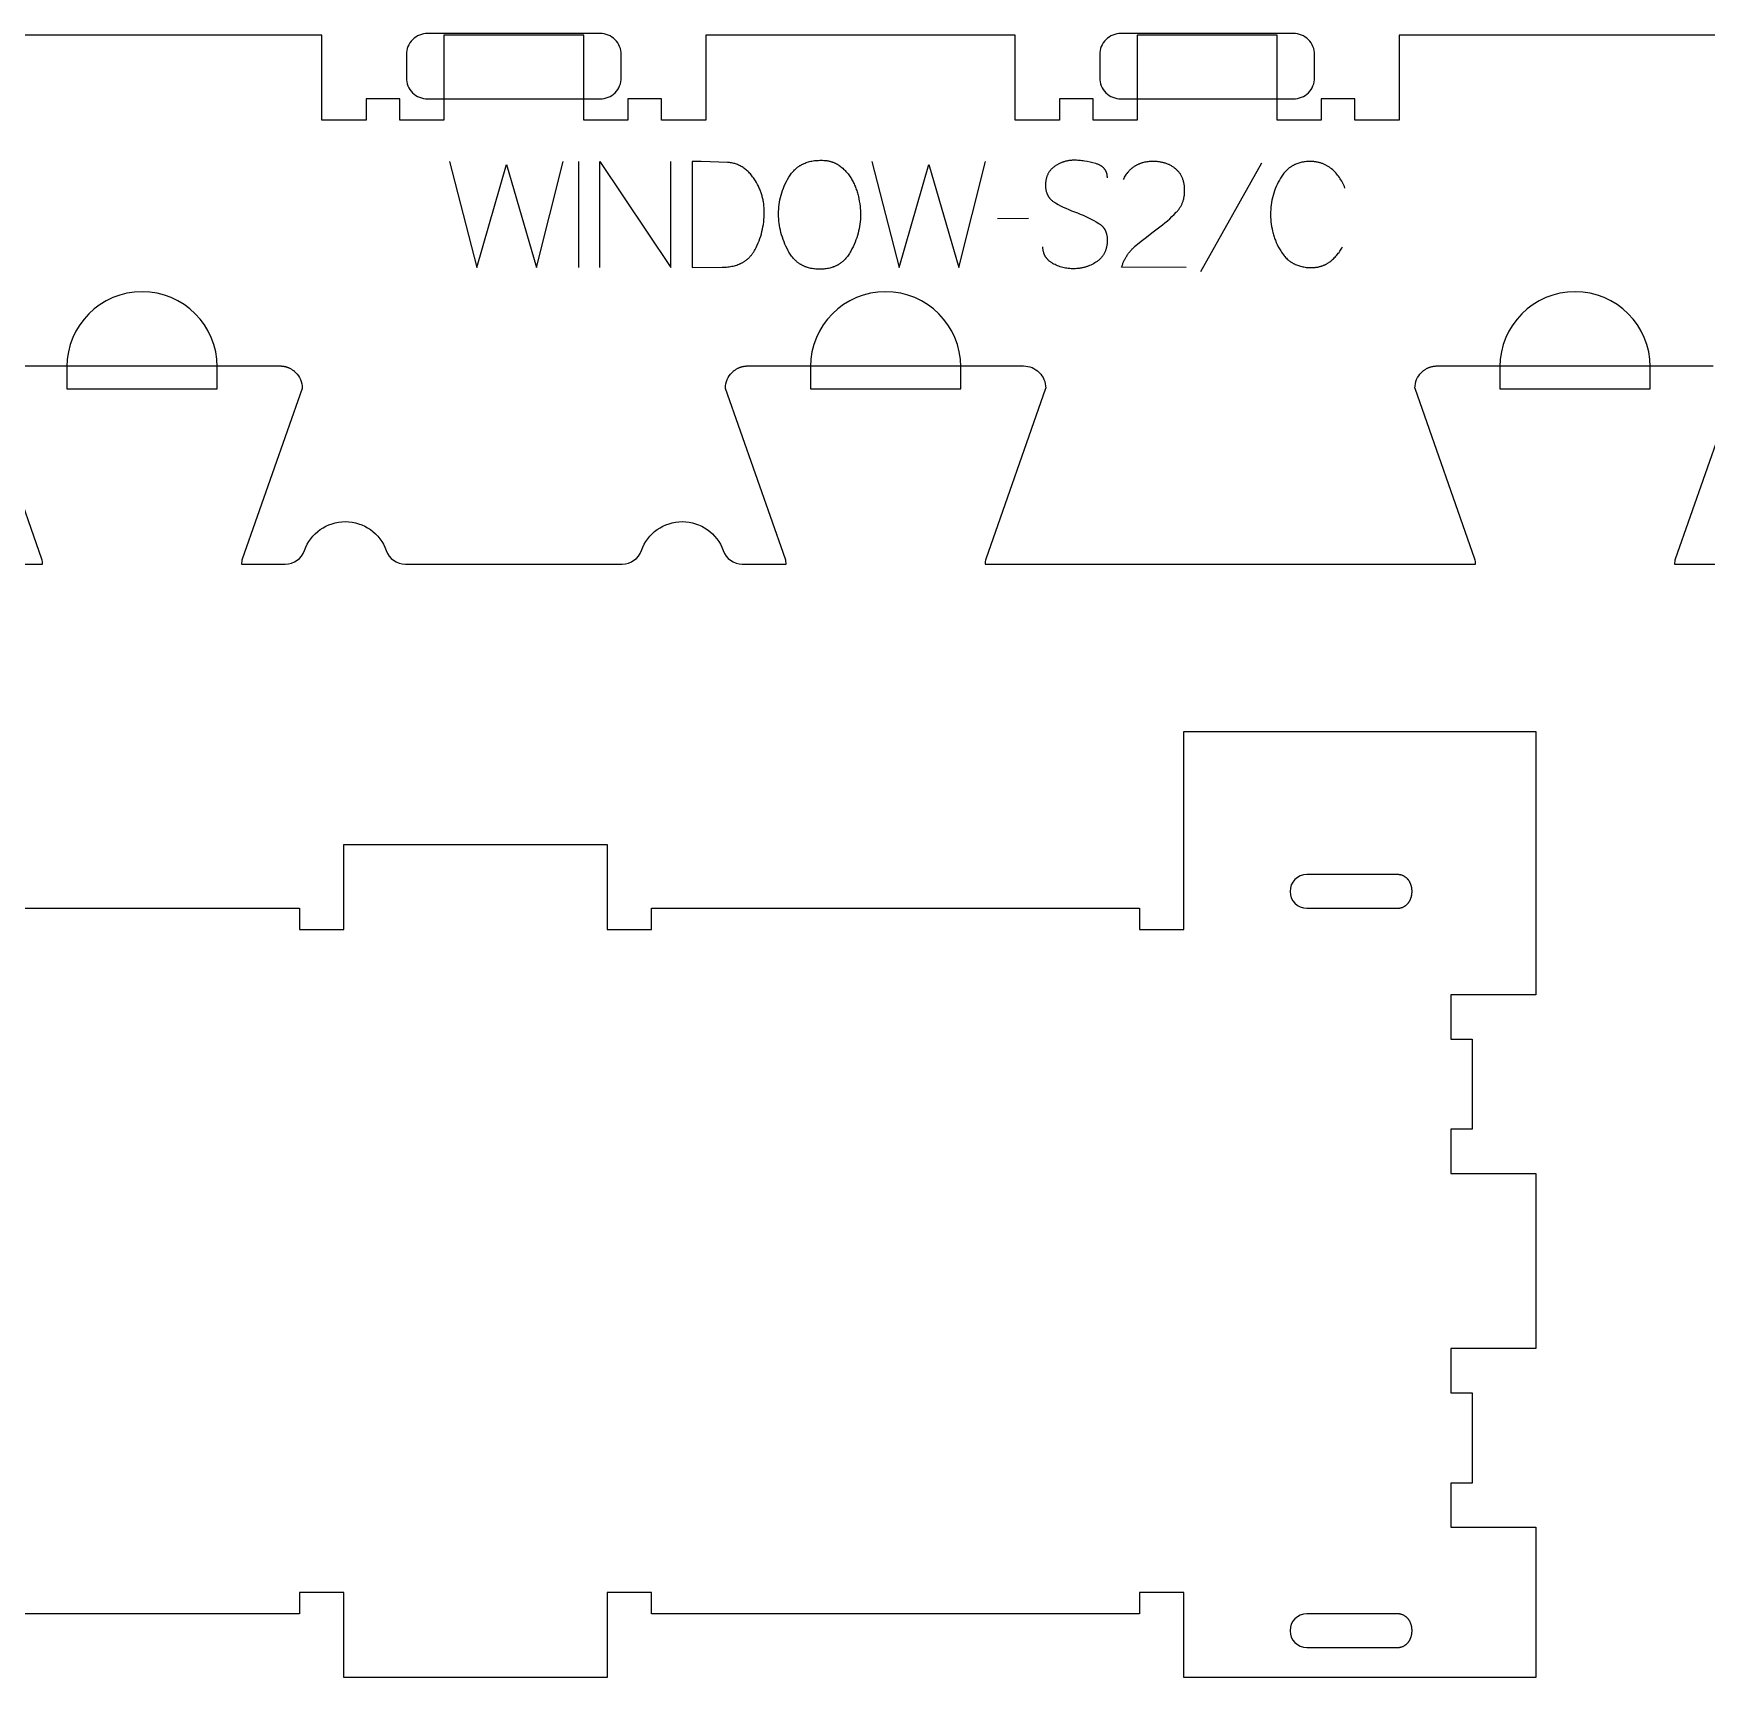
# Model space of a CAD drawing. Extents: x 0 to 4485, y 0 to 8771.
# Drawn here: x 2062.9 to 2535.9, y 4145.2 to 4610 of the extents above; entities that cross this region are included whole.
import ezdxf

# ---------------------------------------------------------------- set-up
doc = ezdxf.new("R2010")
doc.units = 0
for name, color, linetype in [('1_ANYTOOL_1MMDEEP_LABELS_S', 2, 'CONTINUOUS'), ('3_ANYTOOL_CUTTHROUGH_INSID', 4, 'CONTINUOUS'), ('4_ANYTOOL_CUTTHROUGH_OUTSI', 5, 'CONTINUOUS'), ('5_ANYTOOL_HALF_MILL_9MM_IN', 3, 'CONTINUOUS')]:
    doc.layers.add(name, color=color, linetype=linetype)

msp = doc.modelspace()

# ---------------------------------------------------------------- linework, layer by layer
at = {"layer": '1_ANYTOOL_1MMDEEP_LABELS_S', "color": 2}
for points in [[(2180.51, 4573.77), (2188.23, 4543.77), (2196.67, 4572.87), (2205.16, 4543.77), (2212.66, 4573.77)], [(2217.03, 4573.77), (2217.03, 4543.77)], [(2223.03, 4543.77), (2223.03, 4573.77), (2243.08, 4543.77), (2243.08, 4573.77)], [(2299.91, 4573.77), (2307.63, 4543.77), (2316.07, 4572.87), (2324.56, 4543.77), (2332.06, 4573.77)], [(2366.51, 4569.18), (2366.51, 4569.37), (2366.51, 4569.47), (2366.5, 4569.56), (2366.49, 4569.65), (2366.48, 4569.74), (2366.47, 4569.83), (2366.46, 4569.91), (2366.45, 4570), (2366.43, 4570.08), (2366.42, 4570.17), (2366.4, 4570.25), (2366.38, 4570.33), (2366.36, 4570.42), (2366.33, 4570.5), (2366.31, 4570.57), (2366.28, 4570.65), (2366.25, 4570.73), (2366.22, 4570.81), (2366.19, 4570.88), (2366.16, 4570.96), (2366.13, 4571.03), (2366.09, 4571.1), (2366.05, 4571.17), (2366.01, 4571.24), (2365.97, 4571.31), (2365.93, 4571.38), (2365.88, 4571.45), (2365.84, 4571.51), (2365.79, 4571.58), (2365.74, 4571.64), (2365.69, 4571.7), (2365.64, 4571.76), (2365.59, 4571.83), (2365.53, 4571.88), (2365.48, 4571.94), (2365.42, 4572), (2365.36, 4572.06), (2365.3, 4572.11), (2365.23, 4572.17), (2365.17, 4572.22), (2365.1, 4572.27), (2365.03, 4572.33), (2364.96, 4572.38), (2364.89, 4572.43), (2364.82, 4572.47), (2364.74, 4572.52), (2364.67, 4572.57), (2364.59, 4572.61), (2364.51, 4572.66), (2364.43, 4572.7), (2364.35, 4572.74), (2364.18, 4572.82), (2364, 4572.9), (2363.82, 4572.98), (2363.63, 4573.04), (2363.44, 4573.11), (2363.23, 4573.17), (2362.42, 4573.39), (2361.62, 4573.58), (2360.84, 4573.74), (2360.07, 4573.88), (2359.69, 4573.93), (2359.31, 4573.98), (2358.94, 4574.02), (2358.57, 4574.05), (2358.2, 4574.08), (2357.84, 4574.1), (2357.48, 4574.11), (2357.13, 4574.11), (2356.93, 4574.11), (2356.74, 4574.11), (2356.55, 4574.1), (2356.35, 4574.08), (2356.16, 4574.07), (2355.98, 4574.05), (2355.79, 4574.03), (2355.6, 4574), (2355.42, 4573.97), (2355.23, 4573.94), (2355.05, 4573.9), (2354.87, 4573.86), (2354.69, 4573.81), (2354.51, 4573.76), (2354.33, 4573.71), (2354.16, 4573.66), (2353.98, 4573.6), (2353.81, 4573.54), (2353.64, 4573.47), (2353.47, 4573.4), (2353.3, 4573.33), (2353.13, 4573.25), (2352.96, 4573.17), (2352.8, 4573.09), (2352.63, 4573), (2352.47, 4572.91), (2352.3, 4572.82), (2352.14, 4572.72), (2351.98, 4572.62), (2351.83, 4572.51), (2351.67, 4572.4), (2351.51, 4572.29), (2351.36, 4572.18), (2351.21, 4572.06), (2351.07, 4571.94), (2350.93, 4571.81), (2350.8, 4571.68), (2350.67, 4571.55), (2350.54, 4571.42), (2350.42, 4571.28), (2350.31, 4571.14), (2350.2, 4571), (2350.1, 4570.85), (2350, 4570.71), (2349.9, 4570.55), (2349.81, 4570.4), (2349.73, 4570.24), (2349.65, 4570.08), (2349.57, 4569.92), (2349.5, 4569.75), (2349.44, 4569.58), (2349.38, 4569.4), (2349.32, 4569.23), (2349.27, 4569.05), (2349.22, 4568.87), (2349.18, 4568.68), (2349.15, 4568.49), (2349.11, 4568.3), (2349.09, 4568.1), (2349.07, 4567.91), (2349.05, 4567.71), (2349.04, 4567.5), (2349.03, 4567.29), (2349.03, 4567.08), (2349.03, 4566.87), (2349.04, 4566.66), (2349.05, 4566.45), (2349.07, 4566.25), (2349.1, 4566.05), (2349.13, 4565.85), (2349.16, 4565.66), (2349.2, 4565.47), (2349.25, 4565.28), (2349.3, 4565.1), (2349.36, 4564.92), (2349.42, 4564.75), (2349.46, 4564.66), (2349.49, 4564.58), (2349.53, 4564.49), (2349.57, 4564.41), (2349.61, 4564.33), (2349.65, 4564.24), (2349.69, 4564.16), (2349.73, 4564.08), (2349.78, 4564.01), (2349.83, 4563.93), (2349.87, 4563.85), (2349.92, 4563.78), (2349.97, 4563.7), (2350.02, 4563.63), (2350.08, 4563.55), (2350.13, 4563.48), (2350.19, 4563.41), (2350.24, 4563.34), (2350.3, 4563.27), (2350.36, 4563.2), (2350.43, 4563.14), (2350.49, 4563.07), (2350.55, 4563), (2350.62, 4562.94), (2350.75, 4562.81), (2350.89, 4562.69), (2351.04, 4562.57), (2351.19, 4562.45), (2351.35, 4562.34), (2351.51, 4562.23), (2351.68, 4562.13), (2351.86, 4562.03), (2352.57, 4561.64), (2353.3, 4561.26), (2354.05, 4560.89), (2354.81, 4560.53), (2355.59, 4560.19), (2356.39, 4559.85), (2357.2, 4559.53), (2358.03, 4559.22), (2358.85, 4558.91), (2359.66, 4558.58), (2360.44, 4558.24), (2361.21, 4557.88), (2361.95, 4557.5), (2362.68, 4557.11), (2363.38, 4556.71), (2364.07, 4556.28), (2364.24, 4556.18), (2364.4, 4556.06), (2364.55, 4555.95), (2364.62, 4555.89), (2364.7, 4555.82), (2364.77, 4555.76), (2364.84, 4555.7), (2364.91, 4555.64), (2364.98, 4555.57), (2365.04, 4555.51), (2365.11, 4555.44), (2365.17, 4555.37), (2365.23, 4555.3), (2365.29, 4555.23), (2365.35, 4555.16), (2365.41, 4555.09), (2365.46, 4555.02), (2365.52, 4554.94), (2365.57, 4554.87), (2365.62, 4554.79), (2365.67, 4554.72), (2365.72, 4554.64), (2365.77, 4554.56), (2365.81, 4554.48), (2365.86, 4554.4), (2365.9, 4554.32), (2365.94, 4554.23), (2365.98, 4554.15), (2366.02, 4554.07), (2366.06, 4553.98), (2366.09, 4553.89), (2366.13, 4553.81), (2366.16, 4553.72), (2366.19, 4553.63), (2366.22, 4553.54), (2366.25, 4553.45), (2366.27, 4553.35), (2366.32, 4553.17), (2366.36, 4552.98), (2366.4, 4552.78), (2366.43, 4552.58), (2366.46, 4552.38), (2366.48, 4552.17), (2366.49, 4551.96), (2366.5, 4551.74), (2366.5, 4551.52), (2366.5, 4551.3), (2366.49, 4551.07), (2366.47, 4550.84), (2366.45, 4550.61), (2366.42, 4550.38), (2366.39, 4550.16), (2366.35, 4549.94), (2366.31, 4549.72), (2366.27, 4549.51), (2366.22, 4549.3), (2366.16, 4549.1), (2366.1, 4548.9), (2366.03, 4548.7), (2365.96, 4548.5), (2365.88, 4548.31), (2365.8, 4548.13), (2365.71, 4547.94), (2365.62, 4547.77), (2365.53, 4547.59), (2365.43, 4547.42), (2365.32, 4547.25), (2365.21, 4547.09), (2365.09, 4546.93), (2364.97, 4546.77), (2364.84, 4546.62), (2364.71, 4546.47), (2364.57, 4546.32), (2364.43, 4546.18), (2364.28, 4546.04), (2364.13, 4545.91), (2363.98, 4545.78), (2363.81, 4545.65), (2363.65, 4545.53), (2363.48, 4545.41), (2363.3, 4545.29), (2362.94, 4545.07), (2362.57, 4544.86), (2362.21, 4544.67), (2361.83, 4544.49), (2361.46, 4544.33), (2361.08, 4544.18), (2360.89, 4544.11), (2360.7, 4544.04), (2360.51, 4543.98), (2360.31, 4543.92), (2360.12, 4543.86), (2359.93, 4543.81), (2359.73, 4543.76), (2359.53, 4543.71), (2359.34, 4543.67), (2359.14, 4543.63), (2358.94, 4543.59), (2358.74, 4543.56), (2358.54, 4543.53), (2358.34, 4543.51), (2357.93, 4543.47), (2357.52, 4543.44), (2357.11, 4543.43), (2356.69, 4543.43), (2356.28, 4543.44), (2355.88, 4543.47), (2355.48, 4543.51), (2355.09, 4543.56), (2354.7, 4543.62), (2354.31, 4543.7), (2353.93, 4543.79), (2353.55, 4543.89), (2353.18, 4544.01), (2352.81, 4544.14), (2352.45, 4544.28), (2352.09, 4544.43), (2351.74, 4544.6), (2351.39, 4544.78), (2351.04, 4544.97), (2350.87, 4545.07), (2350.71, 4545.17), (2350.55, 4545.28), (2350.4, 4545.39), (2350.25, 4545.5), (2350.11, 4545.62), (2349.97, 4545.74), (2349.84, 4545.86), (2349.72, 4545.98), (2349.59, 4546.11), (2349.48, 4546.24), (2349.37, 4546.37), (2349.32, 4546.44), (2349.27, 4546.51), (2349.21, 4546.58), (2349.17, 4546.65), (2349.12, 4546.72), (2349.07, 4546.79), (2349.03, 4546.86), (2348.98, 4546.93), (2348.94, 4547), (2348.9, 4547.08), (2348.86, 4547.15), (2348.82, 4547.23), (2348.79, 4547.31), (2348.75, 4547.38), (2348.72, 4547.46), (2348.68, 4547.54), (2348.65, 4547.62), (2348.62, 4547.7), (2348.59, 4547.78), (2348.57, 4547.86), (2348.52, 4548.02), (2348.47, 4548.19), (2348.43, 4548.36), (2348.39, 4548.54), (2348.37, 4548.71), (2348.34, 4548.89), (2348.32, 4549.08), (2348.31, 4549.26), (2348.3, 4549.45), (2348.3, 4549.64)], [(2388.84, 4543.81), (2370.54, 4543.86), (2370.69, 4544.31), (2370.77, 4544.54), (2370.85, 4544.76), (2370.93, 4544.98), (2371.02, 4545.2), (2371.12, 4545.41), (2371.21, 4545.62), (2371.31, 4545.83), (2371.42, 4546.04), (2371.52, 4546.25), (2371.63, 4546.45), (2371.75, 4546.65), (2371.86, 4546.85), (2371.99, 4547.04), (2372.11, 4547.24), (2372.24, 4547.43), (2372.37, 4547.62), (2372.51, 4547.8), (2372.65, 4547.99), (2372.79, 4548.17), (2372.93, 4548.35), (2373.08, 4548.52), (2373.24, 4548.7), (2373.39, 4548.87), (2373.55, 4549.04), (2373.72, 4549.21), (2373.89, 4549.37), (2374.06, 4549.53), (2374.23, 4549.69), (2374.59, 4550.01), (2376.07, 4551.22), (2377.56, 4552.41), (2379.07, 4553.57), (2380.59, 4554.7), (2381.35, 4555.26), (2382.08, 4555.83), (2382.79, 4556.41), (2383.48, 4556.99), (2384.15, 4557.59), (2384.79, 4558.19), (2385.41, 4558.8), (2386.01, 4559.41), (2386.16, 4559.57), (2386.3, 4559.73), (2386.43, 4559.89), (2386.56, 4560.05), (2386.69, 4560.22), (2386.81, 4560.39), (2386.93, 4560.56), (2387.04, 4560.73), (2387.15, 4560.9), (2387.26, 4561.08), (2387.35, 4561.26), (2387.45, 4561.44), (2387.54, 4561.62), (2387.62, 4561.81), (2387.7, 4562), (2387.78, 4562.19), (2387.85, 4562.38), (2387.92, 4562.58), (2387.98, 4562.77), (2388.04, 4562.97), (2388.09, 4563.17), (2388.14, 4563.38), (2388.18, 4563.58), (2388.22, 4563.79), (2388.26, 4564), (2388.29, 4564.22), (2388.31, 4564.43), (2388.33, 4564.65), (2388.35, 4564.87), (2388.36, 4565.09), (2388.37, 4565.32), (2388.37, 4565.54), (2388.37, 4565.79), (2388.36, 4566.04), (2388.35, 4566.28), (2388.33, 4566.52), (2388.31, 4566.75), (2388.28, 4566.98), (2388.25, 4567.21), (2388.21, 4567.44), (2388.17, 4567.66), (2388.12, 4567.87), (2388.07, 4568.08), (2388.01, 4568.29), (2387.95, 4568.5), (2387.89, 4568.7), (2387.81, 4568.89), (2387.74, 4569.09), (2387.66, 4569.28), (2387.57, 4569.46), (2387.48, 4569.65), (2387.38, 4569.82), (2387.28, 4570), (2387.17, 4570.17), (2387.06, 4570.34), (2386.95, 4570.5), (2386.83, 4570.66), (2386.7, 4570.82), (2386.57, 4570.97), (2386.43, 4571.12), (2386.29, 4571.26), (2386.15, 4571.4), (2386, 4571.54), (2385.84, 4571.67), (2385.68, 4571.8), (2385.52, 4571.92), (2385.36, 4572.05), (2385.19, 4572.16), (2385.02, 4572.28), (2384.85, 4572.38), (2384.67, 4572.49), (2384.49, 4572.59), (2384.31, 4572.69), (2384.13, 4572.78), (2383.95, 4572.87), (2383.76, 4572.95), (2383.57, 4573.03), (2383.37, 4573.11), (2383.18, 4573.18), (2382.98, 4573.25), (2382.78, 4573.31), (2382.58, 4573.37), (2382.37, 4573.42), (2382.16, 4573.48), (2381.95, 4573.52), (2381.74, 4573.57), (2381.52, 4573.6), (2381.3, 4573.64), (2381.08, 4573.67), (2380.86, 4573.7), (2380.63, 4573.72), (2380.4, 4573.74), (2380.17, 4573.75), (2379.93, 4573.76), (2379.46, 4573.77), (2379.09, 4573.77), (2378.73, 4573.75), (2378.38, 4573.73), (2378.03, 4573.69), (2377.69, 4573.65), (2377.36, 4573.59), (2377.03, 4573.53), (2376.71, 4573.45), (2376.39, 4573.37), (2376.24, 4573.32), (2376.09, 4573.27), (2375.93, 4573.22), (2375.78, 4573.17), (2375.64, 4573.11), (2375.49, 4573.05), (2375.34, 4572.99), (2375.2, 4572.93), (2375.06, 4572.86), (2374.92, 4572.79), (2374.78, 4572.72), (2374.65, 4572.65), (2374.51, 4572.57), (2374.38, 4572.5), (2374.25, 4572.41), (2374.11, 4572.33), (2373.99, 4572.25), (2373.86, 4572.16), (2373.73, 4572.07), (2373.61, 4571.97), (2373.49, 4571.88), (2373.37, 4571.78), (2373.25, 4571.68), (2373.13, 4571.57), (2373.02, 4571.47), (2372.9, 4571.36), (2372.79, 4571.25), (2372.68, 4571.14), (2372.57, 4571.02), (2372.46, 4570.9), (2372.36, 4570.78), (2372.25, 4570.66), (2372.05, 4570.4), (2371.85, 4570.14), (2371.66, 4569.87), (2371.48, 4569.58), (2371.3, 4569.29), (2371.13, 4568.98), (2370.97, 4568.67)], [(2433.67, 4566.27), (2433.51, 4566.67), (2433.34, 4567.07), (2433.16, 4567.45), (2432.97, 4567.83), (2432.77, 4568.2), (2432.56, 4568.55), (2432.34, 4568.9), (2432.11, 4569.24), (2431.87, 4569.58), (2431.62, 4569.9), (2431.36, 4570.21), (2431.09, 4570.52), (2430.82, 4570.81), (2430.53, 4571.1), (2430.23, 4571.38), (2429.92, 4571.65), (2429.76, 4571.78), (2429.6, 4571.91), (2429.44, 4572.03), (2429.28, 4572.15), (2429.11, 4572.26), (2428.94, 4572.37), (2428.77, 4572.48), (2428.6, 4572.58), (2428.42, 4572.67), (2428.25, 4572.77), (2428.07, 4572.86), (2427.89, 4572.94), (2427.7, 4573.02), (2427.52, 4573.1), (2427.33, 4573.17), (2427.14, 4573.24), (2426.95, 4573.3), (2426.75, 4573.36), (2426.56, 4573.42), (2426.36, 4573.47), (2426.16, 4573.52), (2425.96, 4573.56), (2425.75, 4573.6), (2425.54, 4573.64), (2425.34, 4573.67), (2425.12, 4573.7), (2424.91, 4573.72), (2424.7, 4573.74), (2424.48, 4573.75), (2424.26, 4573.76), (2424.04, 4573.77), (2423.81, 4573.77), (2423.47, 4573.77), (2423.13, 4573.75), (2422.8, 4573.73), (2422.47, 4573.7), (2422.15, 4573.66), (2421.83, 4573.61), (2421.52, 4573.55), (2421.22, 4573.48), (2420.92, 4573.4), (2420.62, 4573.31), (2420.33, 4573.22), (2420.05, 4573.11), (2419.77, 4573), (2419.63, 4572.94), (2419.5, 4572.87), (2419.36, 4572.81), (2419.23, 4572.74), (2419.1, 4572.67), (2418.96, 4572.6), (2418.83, 4572.52), (2418.71, 4572.45), (2418.58, 4572.37), (2418.45, 4572.29), (2418.33, 4572.2), (2418.21, 4572.12), (2418.09, 4572.03), (2417.96, 4571.94), (2417.73, 4571.75), (2417.5, 4571.55), (2417.27, 4571.35), (2417.05, 4571.13), (2416.84, 4570.91), (2416.63, 4570.67), (2416.42, 4570.43), (2416.22, 4570.18), (2416.03, 4569.92), (2415.84, 4569.65), (2415.65, 4569.37), (2415.48, 4569.08), (2415.14, 4568.49), (2414.82, 4567.89), (2414.52, 4567.29), (2414.25, 4566.67), (2414, 4566.05), (2413.77, 4565.43), (2413.56, 4564.79), (2413.37, 4564.15), (2413.21, 4563.51), (2413.06, 4562.85), (2412.94, 4562.19), (2412.85, 4561.52), (2412.77, 4560.84), (2412.71, 4560.16), (2412.68, 4559.47), (2412.67, 4558.77), (2412.68, 4558.07), (2412.71, 4557.38), (2412.77, 4556.7), (2412.85, 4556.02), (2412.95, 4555.35), (2413.07, 4554.69), (2413.22, 4554.03), (2413.3, 4553.71), (2413.38, 4553.39), (2413.47, 4553.07), (2413.57, 4552.75), (2413.67, 4552.43), (2413.78, 4552.11), (2413.9, 4551.8), (2414.02, 4551.49), (2414.27, 4550.87), (2414.55, 4550.26), (2414.85, 4549.65), (2415.17, 4549.05), (2415.52, 4548.46), (2415.7, 4548.17), (2415.89, 4547.89), (2416.08, 4547.62), (2416.28, 4547.36), (2416.48, 4547.11), (2416.69, 4546.87), (2416.91, 4546.63), (2417.13, 4546.41), (2417.35, 4546.19), (2417.59, 4545.99), (2417.83, 4545.79), (2417.95, 4545.7), (2418.07, 4545.6), (2418.19, 4545.51), (2418.32, 4545.42), (2418.45, 4545.34), (2418.58, 4545.26), (2418.71, 4545.17), (2418.84, 4545.09), (2418.97, 4545.02), (2419.1, 4544.94), (2419.24, 4544.87), (2419.38, 4544.8), (2419.65, 4544.67), (2419.94, 4544.54), (2420.23, 4544.43), (2420.52, 4544.32), (2420.83, 4544.23), (2421.13, 4544.14), (2421.45, 4544.06), (2421.76, 4543.99), (2422.09, 4543.94), (2422.42, 4543.88), (2422.75, 4543.84), (2423.1, 4543.81), (2423.44, 4543.79), (2423.8, 4543.77), (2424.16, 4543.77), (2424.54, 4543.78), (2424.91, 4543.8), (2425.1, 4543.81), (2425.28, 4543.83), (2425.46, 4543.85), (2425.64, 4543.87), (2425.82, 4543.9), (2425.99, 4543.93), (2426.17, 4543.96), (2426.34, 4544), (2426.51, 4544.04), (2426.67, 4544.08), (2426.84, 4544.13), (2427.01, 4544.18), (2427.17, 4544.23), (2427.33, 4544.29), (2427.49, 4544.34), (2427.64, 4544.41), (2427.8, 4544.47), (2427.95, 4544.54), (2428.1, 4544.61), (2428.25, 4544.69), (2428.4, 4544.76), (2428.55, 4544.85), (2428.69, 4544.93), (2428.83, 4545.02), (2428.97, 4545.11), (2429.11, 4545.2), (2429.25, 4545.3), (2429.38, 4545.4), (2429.65, 4545.61), (2429.91, 4545.82), (2430.16, 4546.04), (2430.41, 4546.27), (2430.66, 4546.51), (2430.89, 4546.75), (2431.13, 4547), (2431.36, 4547.26), (2431.58, 4547.53), (2431.79, 4547.8), (2432.01, 4548.08), (2432.21, 4548.37), (2432.41, 4548.67), (2432.61, 4548.97), (2432.8, 4549.28), (2432.98, 4549.6)], [(2410.06, 4573.3), (2392.87, 4542.53)], [(2344.27, 4557.66), (2335.48, 4557.57)]]:
    msp.add_lwpolyline(points, dxfattribs=at)
for points in [[(2249.13, 4573.77), (2249.13, 4543.77), (2257.66, 4543.86), (2258.07, 4543.87), (2258.47, 4543.89), (2258.87, 4543.91), (2259.25, 4543.95), (2259.63, 4544), (2260, 4544.06), (2260.37, 4544.13), (2260.72, 4544.2), (2261.07, 4544.29), (2261.41, 4544.38), (2261.75, 4544.49), (2262.07, 4544.6), (2262.39, 4544.73), (2262.54, 4544.79), (2262.7, 4544.86), (2262.85, 4544.93), (2263, 4545), (2263.15, 4545.08), (2263.29, 4545.15), (2263.43, 4545.23), (2263.58, 4545.31), (2263.72, 4545.4), (2263.85, 4545.48), (2263.99, 4545.57), (2264.12, 4545.67), (2264.26, 4545.76), (2264.39, 4545.85), (2264.51, 4545.95), (2264.64, 4546.05), (2264.76, 4546.16), (2264.89, 4546.26), (2265.01, 4546.37), (2265.12, 4546.48), (2265.24, 4546.59), (2265.35, 4546.71), (2265.47, 4546.83), (2265.58, 4546.95), (2265.68, 4547.07), (2265.79, 4547.19), (2265.89, 4547.32), (2266, 4547.45), (2266.1, 4547.58), (2266.2, 4547.71), (2266.29, 4547.85), (2266.39, 4547.99), (2266.57, 4548.27), (2266.75, 4548.57), (2266.91, 4548.87), (2267.23, 4549.49), (2267.53, 4550.11), (2267.8, 4550.74), (2268.06, 4551.38), (2268.29, 4552.02), (2268.51, 4552.67), (2268.7, 4553.32), (2268.87, 4553.98), (2269.03, 4554.65), (2269.16, 4555.32), (2269.27, 4555.99), (2269.36, 4556.67), (2269.43, 4557.36), (2269.49, 4558.05), (2269.52, 4558.75), (2269.53, 4559.46), (2269.52, 4560.05), (2269.49, 4560.64), (2269.44, 4561.23), (2269.37, 4561.81), (2269.28, 4562.38), (2269.23, 4562.66), (2269.18, 4562.95), (2269.12, 4563.23), (2269.05, 4563.51), (2268.98, 4563.79), (2268.91, 4564.06), (2268.83, 4564.34), (2268.74, 4564.61), (2268.65, 4564.88), (2268.56, 4565.15), (2268.46, 4565.42), (2268.35, 4565.69), (2268.24, 4565.96), (2268.13, 4566.22), (2267.89, 4566.75), (2267.62, 4567.27), (2267.34, 4567.78), (2267.04, 4568.28), (2266.85, 4568.59), (2266.65, 4568.89), (2266.45, 4569.18), (2266.24, 4569.45), (2266.03, 4569.72), (2265.82, 4569.98), (2265.61, 4570.23), (2265.39, 4570.47), (2265.17, 4570.71), (2264.94, 4570.93), (2264.71, 4571.14), (2264.48, 4571.35), (2264.25, 4571.54), (2264.01, 4571.73), (2263.77, 4571.9), (2263.52, 4572.07), (2263.27, 4572.23), (2263.02, 4572.38), (2262.76, 4572.52), (2262.51, 4572.65), (2262.24, 4572.77), (2261.98, 4572.88), (2261.71, 4572.98), (2261.44, 4573.08), (2261.16, 4573.16), (2260.88, 4573.24), (2260.6, 4573.3), (2260.31, 4573.36), (2260.02, 4573.41), (2259.73, 4573.44), (2259.43, 4573.47), (2259.13, 4573.49), (2256.7, 4573.6), (2254.22, 4573.68), (2251.7, 4573.74)], [(2285.6, 4574.11), (2285.97, 4574.11), (2286.33, 4574.09), (2286.69, 4574.06), (2287.04, 4574.02), (2287.21, 4574), (2287.39, 4573.97), (2287.55, 4573.94), (2287.72, 4573.91), (2287.89, 4573.87), (2288.05, 4573.83), (2288.21, 4573.79), (2288.37, 4573.74), (2288.53, 4573.7), (2288.69, 4573.65), (2288.84, 4573.59), (2289, 4573.54), (2289.15, 4573.48), (2289.3, 4573.41), (2289.45, 4573.35), (2289.59, 4573.28), (2289.74, 4573.21), (2289.88, 4573.14), (2290.02, 4573.06), (2290.16, 4572.98), (2290.3, 4572.9), (2290.43, 4572.81), (2290.57, 4572.73), (2290.7, 4572.63), (2290.96, 4572.45), (2291.21, 4572.25), (2291.46, 4572.05), (2291.7, 4571.85), (2291.94, 4571.63), (2292.17, 4571.41), (2292.39, 4571.19), (2292.61, 4570.96), (2292.82, 4570.72), (2293.03, 4570.48), (2293.23, 4570.23), (2293.43, 4569.97), (2293.62, 4569.71), (2293.8, 4569.44), (2293.98, 4569.17), (2294.15, 4568.88), (2294.31, 4568.6), (2294.47, 4568.31), (2294.63, 4568.02), (2294.78, 4567.72), (2294.92, 4567.42), (2295.06, 4567.11), (2295.19, 4566.81), (2295.32, 4566.5), (2295.44, 4566.18), (2295.55, 4565.86), (2295.66, 4565.54), (2295.76, 4565.21), (2295.86, 4564.88), (2295.95, 4564.55), (2296.04, 4564.21), (2296.12, 4563.87), (2296.27, 4563.19), (2296.39, 4562.51), (2296.5, 4561.84), (2296.59, 4561.18), (2296.65, 4560.53), (2296.7, 4559.88), (2296.73, 4559.23), (2296.74, 4558.6), (2296.73, 4557.96), (2296.7, 4557.32), (2296.64, 4556.69), (2296.57, 4556.05), (2296.47, 4555.41), (2296.35, 4554.77), (2296.21, 4554.14), (2296.05, 4553.5), (2295.87, 4552.86), (2295.66, 4552.22), (2295.43, 4551.59), (2295.19, 4550.95), (2294.92, 4550.31), (2294.62, 4549.67), (2294.31, 4549.04), (2293.98, 4548.4), (2293.8, 4548.09), (2293.62, 4547.78), (2293.43, 4547.49), (2293.24, 4547.2), (2293.03, 4546.93), (2292.83, 4546.67), (2292.61, 4546.41), (2292.4, 4546.17), (2292.28, 4546.05), (2292.17, 4545.93), (2292.05, 4545.82), (2291.94, 4545.71), (2291.82, 4545.6), (2291.7, 4545.5), (2291.58, 4545.39), (2291.45, 4545.29), (2291.33, 4545.19), (2291.2, 4545.1), (2291.08, 4545), (2290.95, 4544.91), (2290.82, 4544.82), (2290.68, 4544.74), (2290.55, 4544.65), (2290.41, 4544.57), (2290.28, 4544.5), (2290.14, 4544.42), (2290, 4544.35), (2289.86, 4544.28), (2289.71, 4544.21), (2289.57, 4544.14), (2289.42, 4544.08), (2289.27, 4544.02), (2289.12, 4543.96), (2288.97, 4543.9), (2288.82, 4543.85), (2288.67, 4543.8), (2288.35, 4543.7), (2288.03, 4543.62), (2287.71, 4543.54), (2287.38, 4543.48), (2287.04, 4543.42), (2286.69, 4543.38), (2286.34, 4543.34), (2285.99, 4543.32), (2285.62, 4543.3), (2285.26, 4543.3), (2284.87, 4543.3), (2284.5, 4543.32), (2284.13, 4543.34), (2283.77, 4543.38), (2283.41, 4543.43), (2283.06, 4543.48), (2282.72, 4543.55), (2282.38, 4543.62), (2282.05, 4543.71), (2281.73, 4543.81), (2281.57, 4543.86), (2281.42, 4543.91), (2281.26, 4543.97), (2281.11, 4544.03), (2280.95, 4544.09), (2280.8, 4544.15), (2280.65, 4544.22), (2280.51, 4544.29), (2280.36, 4544.36), (2280.22, 4544.44), (2280.08, 4544.52), (2279.94, 4544.6), (2279.8, 4544.68), (2279.66, 4544.76), (2279.52, 4544.85), (2279.39, 4544.94), (2279.26, 4545.03), (2279.13, 4545.13), (2279, 4545.22), (2278.87, 4545.32), (2278.75, 4545.43), (2278.62, 4545.53), (2278.5, 4545.64), (2278.38, 4545.75), (2278.26, 4545.86), (2278.14, 4545.98), (2278.03, 4546.1), (2277.91, 4546.22), (2277.8, 4546.34), (2277.69, 4546.46), (2277.48, 4546.72), (2277.27, 4546.99), (2277.06, 4547.27), (2276.87, 4547.56), (2276.68, 4547.86), (2276.5, 4548.17), (2276.32, 4548.48), (2275.98, 4549.13), (2275.67, 4549.78), (2275.38, 4550.43), (2275.11, 4551.08), (2274.86, 4551.73), (2274.64, 4552.38), (2274.43, 4553.03), (2274.25, 4553.68), (2274.08, 4554.33), (2273.94, 4554.98), (2273.83, 4555.64), (2273.73, 4556.29), (2273.65, 4556.94), (2273.6, 4557.59), (2273.57, 4558.25), (2273.56, 4558.9), (2273.57, 4559.59), (2273.6, 4560.28), (2273.66, 4560.96), (2273.74, 4561.64), (2273.84, 4562.31), (2273.96, 4562.97), (2274.11, 4563.63), (2274.28, 4564.28), (2274.47, 4564.93), (2274.69, 4565.57), (2274.92, 4566.21), (2275.18, 4566.83), (2275.47, 4567.46), (2275.77, 4568.07), (2276.1, 4568.69), (2276.45, 4569.29), (2276.63, 4569.59), (2276.82, 4569.88), (2277.02, 4570.15), (2277.22, 4570.42), (2277.43, 4570.68), (2277.65, 4570.93), (2277.87, 4571.17), (2278.1, 4571.4), (2278.22, 4571.51), (2278.34, 4571.62), (2278.46, 4571.73), (2278.58, 4571.83), (2278.71, 4571.94), (2278.83, 4572.04), (2278.96, 4572.13), (2279.09, 4572.23), (2279.22, 4572.32), (2279.35, 4572.41), (2279.49, 4572.5), (2279.62, 4572.59), (2279.76, 4572.67), (2279.9, 4572.75), (2280.04, 4572.83), (2280.18, 4572.91), (2280.33, 4572.98), (2280.47, 4573.05), (2280.77, 4573.19), (2281.07, 4573.32), (2281.38, 4573.44), (2281.69, 4573.54), (2282.02, 4573.64), (2282.34, 4573.73), (2282.68, 4573.81), (2283.02, 4573.88), (2283.37, 4573.94), (2283.72, 4574), (2284.09, 4574.04), (2284.45, 4574.07), (2284.83, 4574.09), (2285.21, 4574.11)]]:
    msp.add_lwpolyline(points, close=True, dxfattribs=at)
at = {"layer": '3_ANYTOOL_CUTTHROUGH_INSID', "color": 4}
for points in [[(2422.9, 4372.16, 1), (2422.9, 4362.66), (2448.64, 4362.66), (2448.74, 4362.66), (2448.83, 4362.67), (2448.93, 4362.67), (2449.03, 4362.68), (2449.13, 4362.7), (2449.22, 4362.71), (2449.32, 4362.73), (2449.41, 4362.75), (2449.51, 4362.77), (2449.61, 4362.8), (2449.71, 4362.83), (2449.81, 4362.86), (2449.91, 4362.89), (2450, 4362.93), (2450.1, 4362.97), (2450.19, 4363.02), (2450.28, 4363.06), (2450.38, 4363.11), (2450.47, 4363.17), (2450.56, 4363.22), (2450.65, 4363.28), (2450.74, 4363.34), (2450.83, 4363.41), (2450.91, 4363.47), (2451, 4363.54), (2451.08, 4363.62), (2451.16, 4363.69), (2451.24, 4363.77), (2451.32, 4363.85), (2451.4, 4363.93), (2451.47, 4364.01), (2451.54, 4364.1), (2451.61, 4364.19), (2451.68, 4364.28), (2451.75, 4364.37), (2451.81, 4364.46), (2451.87, 4364.56), (2451.93, 4364.66), (2451.99, 4364.75), (2452.04, 4364.85), (2452.09, 4364.96), (2452.14, 4365.06), (2452.19, 4365.16), (2452.23, 4365.27), (2452.28, 4365.37), (2452.32, 4365.48), (2452.35, 4365.58), (2452.39, 4365.69), (2452.42, 4365.8), (2452.45, 4365.91), (2452.48, 4366.01), (2452.51, 4366.12), (2452.53, 4366.23), (2452.55, 4366.34), (2452.57, 4366.45), (2452.59, 4366.56), (2452.6, 4366.67), (2452.61, 4366.77), (2452.62, 4366.88), (2452.63, 4366.98), (2452.64, 4367.09), (2452.64, 4367.2), (2452.65, 4367.3), (2452.65, 4367.41), (2452.65, 4367.52), (2452.64, 4367.63), (2452.64, 4367.73), (2452.63, 4367.84), (2452.62, 4367.94), (2452.61, 4368.05), (2452.6, 4368.16), (2452.59, 4368.26), (2452.57, 4368.37), (2452.55, 4368.48), (2452.53, 4368.59), (2452.51, 4368.7), (2452.48, 4368.81), (2452.45, 4368.92), (2452.42, 4369.02), (2452.39, 4369.13), (2452.35, 4369.24), (2452.32, 4369.35), (2452.28, 4369.45), (2452.23, 4369.56), (2452.19, 4369.66), (2452.14, 4369.77), (2452.09, 4369.87), (2452.04, 4369.97), (2451.99, 4370.07), (2451.93, 4370.17), (2451.87, 4370.26), (2451.81, 4370.36), (2451.75, 4370.45), (2451.68, 4370.55), (2451.61, 4370.64), (2451.54, 4370.73), (2451.47, 4370.81), (2451.4, 4370.89), (2451.32, 4370.98), (2451.24, 4371.06), (2451.16, 4371.13), (2451.08, 4371.21), (2451, 4371.28), (2450.91, 4371.35), (2450.83, 4371.42), (2450.74, 4371.48), (2450.65, 4371.54), (2450.56, 4371.6), (2450.47, 4371.66), (2450.38, 4371.71), (2450.28, 4371.76), (2450.19, 4371.81), (2450.1, 4371.85), (2450, 4371.89), (2449.91, 4371.93), (2449.81, 4371.96), (2449.71, 4372), (2449.61, 4372.03), (2449.51, 4372.05), (2449.41, 4372.08), (2449.32, 4372.1), (2449.22, 4372.11), (2449.13, 4372.13), (2449.03, 4372.14), (2448.93, 4372.15), (2448.83, 4372.16), (2448.74, 4372.16), (2448.64, 4372.16)], [(2422.9, 4153.66), (2448.64, 4153.66), (2448.74, 4153.66), (2448.83, 4153.67), (2448.93, 4153.67), (2449.03, 4153.68), (2449.13, 4153.7), (2449.22, 4153.71), (2449.32, 4153.73), (2449.41, 4153.75), (2449.51, 4153.77), (2449.61, 4153.8), (2449.71, 4153.83), (2449.81, 4153.86), (2449.91, 4153.89), (2450, 4153.93), (2450.1, 4153.97), (2450.19, 4154.02), (2450.28, 4154.06), (2450.38, 4154.11), (2450.47, 4154.17), (2450.56, 4154.22), (2450.65, 4154.28), (2450.74, 4154.34), (2450.83, 4154.41), (2450.91, 4154.47), (2451, 4154.54), (2451.08, 4154.62), (2451.16, 4154.69), (2451.24, 4154.77), (2451.32, 4154.85), (2451.4, 4154.93), (2451.47, 4155.01), (2451.54, 4155.1), (2451.61, 4155.19), (2451.68, 4155.28), (2451.75, 4155.37), (2451.81, 4155.46), (2451.87, 4155.56), (2451.93, 4155.66), (2451.99, 4155.75), (2452.04, 4155.85), (2452.09, 4155.96), (2452.14, 4156.06), (2452.19, 4156.16), (2452.23, 4156.27), (2452.28, 4156.37), (2452.32, 4156.48), (2452.35, 4156.58), (2452.39, 4156.69), (2452.42, 4156.8), (2452.45, 4156.91), (2452.48, 4157.01), (2452.51, 4157.12), (2452.53, 4157.23), (2452.55, 4157.34), (2452.57, 4157.45), (2452.59, 4157.56), (2452.6, 4157.67), (2452.61, 4157.77), (2452.62, 4157.88), (2452.63, 4157.98), (2452.64, 4158.09), (2452.64, 4158.2), (2452.65, 4158.3), (2452.65, 4158.41), (2452.65, 4158.52), (2452.64, 4158.63), (2452.64, 4158.73), (2452.63, 4158.84), (2452.62, 4158.94), (2452.61, 4159.05), (2452.6, 4159.16), (2452.59, 4159.26), (2452.57, 4159.37), (2452.55, 4159.48), (2452.53, 4159.59), (2452.51, 4159.7), (2452.48, 4159.81), (2452.45, 4159.92), (2452.42, 4160.02), (2452.39, 4160.13), (2452.35, 4160.24), (2452.32, 4160.35), (2452.28, 4160.45), (2452.23, 4160.56), (2452.19, 4160.66), (2452.14, 4160.77), (2452.09, 4160.87), (2452.04, 4160.97), (2451.99, 4161.07), (2451.93, 4161.17), (2451.87, 4161.26), (2451.81, 4161.36), (2451.75, 4161.45), (2451.68, 4161.55), (2451.61, 4161.64), (2451.54, 4161.73), (2451.47, 4161.81), (2451.4, 4161.89), (2451.32, 4161.98), (2451.24, 4162.06), (2451.16, 4162.13), (2451.08, 4162.21), (2451, 4162.28), (2450.91, 4162.35), (2450.83, 4162.42), (2450.74, 4162.48), (2450.65, 4162.54), (2450.56, 4162.6), (2450.47, 4162.66), (2450.38, 4162.71), (2450.28, 4162.76), (2450.19, 4162.81), (2450.1, 4162.85), (2450, 4162.89), (2449.91, 4162.93), (2449.81, 4162.96), (2449.71, 4163), (2449.61, 4163.03), (2449.51, 4163.05), (2449.41, 4163.08), (2449.32, 4163.1), (2449.22, 4163.11), (2449.13, 4163.13), (2449.03, 4163.14), (2448.93, 4163.15), (2448.83, 4163.16), (2448.74, 4163.16), (2448.64, 4163.16), (2422.9, 4163.16, 1)]]:
    msp.add_lwpolyline(points, format="xyb", close=True, dxfattribs=at)
at = {"layer": '4_ANYTOOL_CUTTHROUGH_OUTSI', "color": 5}
for points in [[(2548.48, 4609.46), (2448.98, 4609.46), (2448.98, 4585.71), (2448.98, 4585.46), (2436.48, 4585.46), (2436.48, 4591.46), (2426.98, 4591.46), (2426.98, 4585.46), (2414.48, 4585.46), (2414.48, 4585.71), (2414.48, 4609.46), (2374.98, 4609.46), (2374.98, 4585.71), (2374.98, 4585.46), (2362.48, 4585.46), (2362.48, 4591.46), (2352.98, 4591.46), (2352.98, 4585.46), (2340.48, 4585.46), (2340.48, 4585.71), (2340.48, 4609.46), (2252.98, 4609.46), (2252.98, 4585.71), (2252.98, 4585.46), (2240.48, 4585.46), (2240.48, 4585.71), (2240.48, 4591.46), (2230.98, 4591.46), (2230.98, 4585.71), (2230.98, 4585.46), (2218.48, 4585.46), (2218.48, 4585.71), (2218.48, 4609.46), (2178.98, 4609.46), (2178.98, 4585.71), (2178.98, 4585.46), (2166.48, 4585.46), (2166.48, 4585.71), (2166.48, 4591.46), (2156.98, 4591.46), (2156.98, 4585.71), (2156.98, 4585.46), (2144.48, 4585.46), (2144.48, 4609.46), (2056.98, 4609.46)], [(2000.15, 4362.66), (2138.15, 4362.66), (2138.15, 4356.66), (2150.65, 4356.66), (2150.65, 4380.66), (2225.15, 4380.66), (2225.15, 4356.66), (2237.65, 4356.66), (2237.65, 4362.66), (2375.65, 4362.66), (2375.65, 4356.66), (2388.15, 4356.66), (2388.15, 4412.66), (2487.65, 4412.66), (2487.65, 4338.16), (2463.65, 4338.16), (2463.65, 4325.66), (2469.65, 4325.66), (2469.65, 4300.16), (2463.65, 4300.16), (2463.65, 4287.66), (2487.65, 4287.66), (2487.65, 4238.16), (2463.65, 4238.16), (2463.65, 4225.66), (2469.65, 4225.66), (2469.65, 4200.16), (2463.65, 4200.16), (2463.65, 4187.66), (2487.65, 4187.66), (2487.65, 4145.16), (2388.15, 4145.16), (2388.15, 4169.16), (2375.65, 4169.16), (2375.65, 4163.16), (2237.65, 4163.16), (2237.65, 4169.16), (2225.15, 4169.16), (2225.15, 4145.16), (2150.65, 4145.16), (2150.65, 4169.16), (2138.15, 4169.16), (2138.15, 4163.16), (2000.15, 4163.16)]]:
    msp.add_lwpolyline(points, dxfattribs=at)
for points in [[(2054.63, 4515.96), (2132.63, 4515.96), (2132.78, 4515.96), (2132.93, 4515.95), (2133.08, 4515.94), (2133.23, 4515.93), (2133.38, 4515.91), (2133.53, 4515.89), (2133.69, 4515.87), (2133.84, 4515.84), (2133.99, 4515.81), (2134.14, 4515.78), (2134.29, 4515.74), (2134.44, 4515.69), (2134.58, 4515.65), (2134.73, 4515.6), (2134.88, 4515.54), (2135.02, 4515.48), (2135.16, 4515.42), (2135.31, 4515.36), (2135.44, 4515.29), (2135.58, 4515.22), (2135.72, 4515.14), (2135.85, 4515.07), (2135.98, 4514.98), (2136.11, 4514.9), (2136.24, 4514.81), (2136.36, 4514.72), (2136.48, 4514.63), (2136.6, 4514.54), (2136.72, 4514.44), (2136.83, 4514.34), (2136.94, 4514.23), (2137.05, 4514.13, -0.198912), (2138.88, 4509.71), (2138.88, 4509.67), (2138.87, 4509.63), (2121.97, 4461.35), (2121.97, 4461.35, 0.061485), (2121.73, 4459.96), (2134.13, 4459.96, 0.317837), (2139.55, 4463.79, -0.317837), (2151.1, 4471.96, -0.317837), (2162.65, 4463.79, 0.317837), (2168.07, 4459.96), (2229.38, 4459.96, 0.317837), (2234.8, 4463.79, -0.317837), (2246.35, 4471.96, -0.317837), (2257.9, 4463.79, 0.317837), (2263.32, 4459.96), (2275.72, 4459.96, 0.061485), (2275.49, 4461.35), (2258.59, 4509.63), (2258.58, 4509.67), (2258.58, 4509.71), (2258.58, 4509.71, -0.198912), (2260.41, 4514.13), (2260.52, 4514.23), (2260.63, 4514.34), (2260.74, 4514.44), (2260.86, 4514.54), (2260.98, 4514.63), (2261.1, 4514.72), (2261.22, 4514.81), (2261.35, 4514.9), (2261.48, 4514.98), (2261.61, 4515.07), (2261.74, 4515.14), (2261.88, 4515.22), (2262.01, 4515.29), (2262.15, 4515.36), (2262.29, 4515.42), (2262.44, 4515.48), (2262.58, 4515.54), (2262.73, 4515.6), (2262.87, 4515.65), (2263.02, 4515.69), (2263.17, 4515.74), (2263.32, 4515.78), (2263.47, 4515.81), (2263.62, 4515.84), (2263.77, 4515.87), (2263.92, 4515.89), (2264.08, 4515.91), (2264.23, 4515.93), (2264.38, 4515.94), (2264.53, 4515.95), (2264.68, 4515.96), (2264.83, 4515.96), (2342.83, 4515.96, -0.414214), (2349.08, 4509.71), (2349.08, 4509.67), (2349.07, 4509.63), (2332.17, 4461.35), (2332.17, 4461.35, 0.061485), (2331.93, 4459.96), (2470.62, 4459.96, 0.061485), (2470.39, 4461.35), (2453.49, 4509.63), (2453.48, 4509.67), (2453.48, 4509.71), (2453.48, 4509.71, -0.198912), (2455.31, 4514.13), (2455.42, 4514.23), (2455.53, 4514.34), (2455.64, 4514.44), (2455.76, 4514.54), (2455.88, 4514.63), (2456, 4514.72), (2456.12, 4514.81), (2456.25, 4514.9), (2456.38, 4514.98), (2456.51, 4515.07), (2456.64, 4515.14), (2456.78, 4515.22), (2456.91, 4515.29), (2457.05, 4515.36), (2457.19, 4515.42), (2457.34, 4515.48), (2457.48, 4515.54), (2457.63, 4515.6), (2457.77, 4515.65), (2457.92, 4515.69), (2458.07, 4515.74), (2458.22, 4515.78), (2458.37, 4515.81), (2458.52, 4515.84), (2458.67, 4515.87), (2458.82, 4515.89), (2458.98, 4515.91), (2459.13, 4515.93), (2459.28, 4515.94), (2459.43, 4515.95), (2459.58, 4515.96), (2459.73, 4515.96), (2537.73, 4515.96)], [(1926.83, 4459.96), (2065.52, 4459.96, 0.061485), (2065.29, 4461.35), (2048.39, 4509.63)], [(2543.97, 4509.63), (2527.07, 4461.35), (2527.07, 4461.35, 0.061485), (2526.83, 4459.96), (2665.52, 4459.96, 0.061485)]]:
    msp.add_lwpolyline(points, format="xyb", dxfattribs=at)
at = {"layer": '5_ANYTOOL_HALF_MILL_9MM_IN'}
for points in [[(2174.35, 4609.96, 0.414214), (2168.35, 4603.96), (2168.35, 4597.46, 0.414214), (2174.35, 4591.46), (2223.1, 4591.46, 0.414214), (2229.1, 4597.46), (2229.1, 4603.96, 0.414214), (2223.1, 4609.96)], [(2370.35, 4609.96, 0.414214), (2364.35, 4603.96), (2364.35, 4597.46, 0.414214), (2370.35, 4591.46), (2419.1, 4591.46, 0.414214), (2425.1, 4597.46), (2425.1, 4603.96, 0.414214), (2419.1, 4609.96)], [(2114.88, 4515.71, 1), (2072.38, 4515.71), (2072.38, 4515.46), (2072.38, 4509.46), (2114.88, 4509.46), (2114.88, 4515.46), (2114.88, 4515.71)], [(2325.08, 4515.71, 1), (2282.58, 4515.71), (2282.58, 4515.46), (2282.58, 4509.46), (2325.08, 4509.46), (2325.08, 4515.46), (2325.08, 4515.71)], [(2519.98, 4515.71, 1), (2477.48, 4515.71), (2477.48, 4515.46), (2477.48, 4509.46), (2519.98, 4509.46), (2519.98, 4515.46), (2519.98, 4515.71)]]:
    msp.add_lwpolyline(points, format="xyb", close=True, dxfattribs=at)

doc.saveas('drawing.dxf')
